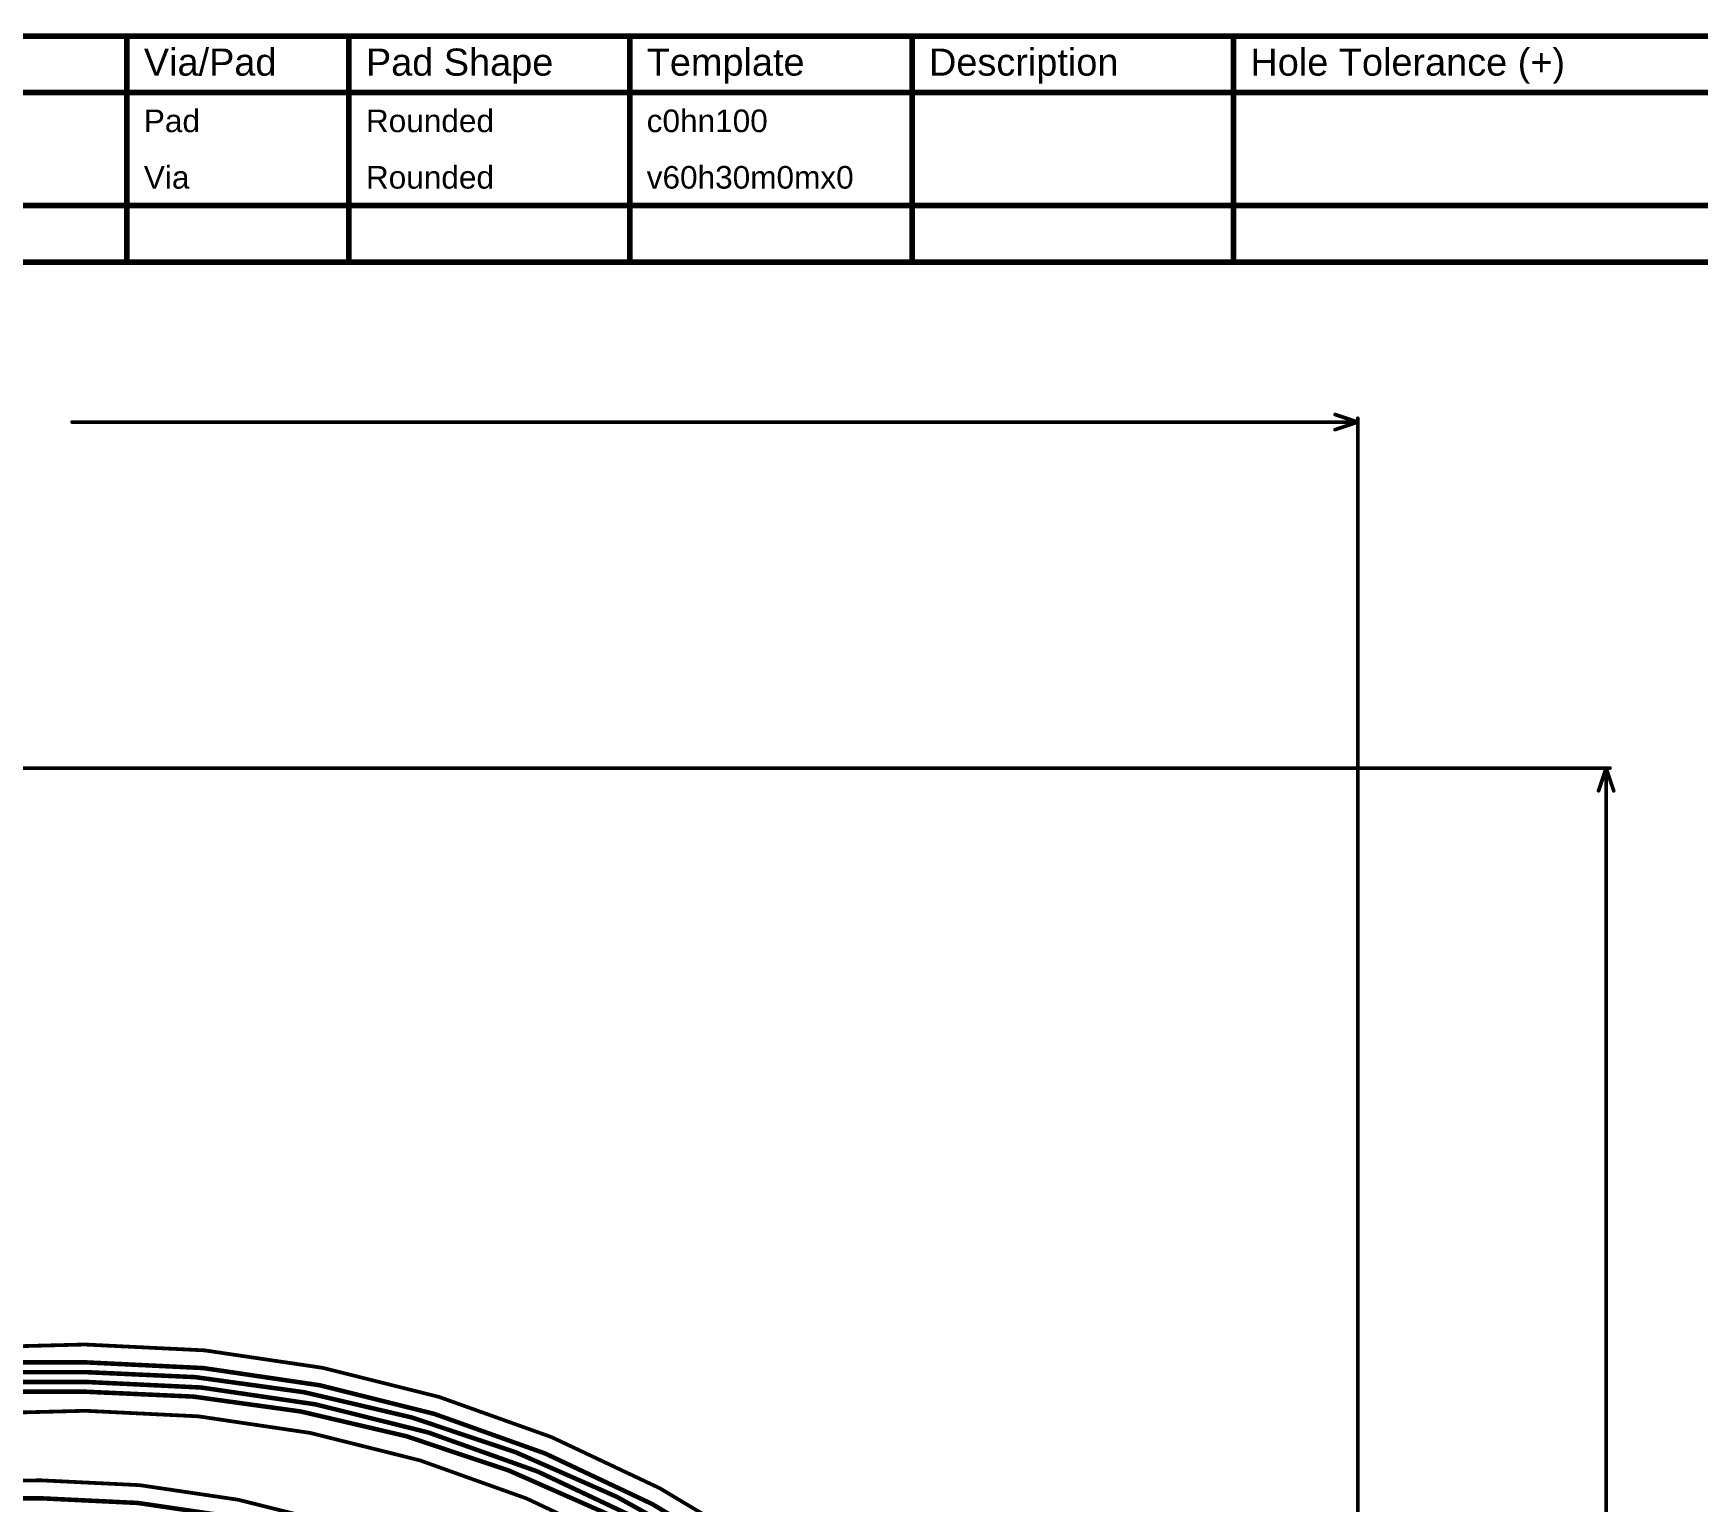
# Model space of a CAD drawing. Header units: inches. Extents: x -17 to 443, y -40 to 218.
# Drawn here: x 119 to 231.3, y 119.4 to 218.5 of the extents above; entities that cross this region are included whole.
import ezdxf

# ---------------------------------------------------------------- set-up
doc = ezdxf.new("R2010")
doc.units = ezdxf.units.IN
for name, color, linetype in [('Board Outline', 216, 'Continuous'), ('Bottom Layer', 5, 'Continuous'), ('Dimension', 6, 'Continuous'), ('Drill Drawing', 1, 'Continuous'), ('Fabrication', 76, 'Continuous')]:
    doc.layers.add(name, color=color, linetype=linetype)
doc.styles.add('Arial', font='', dxfattribs={"height": 0.2})
doc.styles.get('Arial').set_extended_font_data('Arial')

msp = doc.modelspace()

# ---------------------------------------------------------------- linework, layer by layer
at = {"layer": 'Board Outline'}
for points in [[(116.28870062, 129.84494478, 0.127, 0.127, 0), (122.50330592, 130.0034357, 0.127, 0.127, 0)], [(122.50330592, 130.0034357, 0.127, 0.127, 0), (122.52998862, 130.00344332, 0.127, 0.127, 0)], [(122.52998862, 130.00344332, 0.127, 0.127, -0.4137830578576681), (204.86466774, 47.83536788, 0.127, 0.127, 0)], [(118.04152668, 125.41819468, 0.127, 0.127, 0), (122.56069468, 125.53344718, 0.127, 0.127, 0)], [(122.56069468, 125.53344718, 0.127, 0.127, -0.4136722232397825), (200.39467414, 47.82755484, 0.127, 0.127, 0)], [(118.04152668, 120.81942054, 0.127, 0.127, 0), (119.53146782, 120.84368262, 0.127, 0.127, 0)], [(119.5314729, 120.8434083, 0.127, 0.127, -0.4137590145945721), (187.85119148, 52.65899552, 0.127, 0.127, 0)]]:
    msp.add_lwpolyline(points, format="xyseb", dxfattribs=at)
for points in [[(122.47155592, 130.0034357, 0.0635, 0.0635, 1), (122.53505592, 130.0034357, 0.0635, 0.0635, 1)], [(122.47155592, 130.0034357, 0.0635, 0.0635, 1), (122.53505592, 130.0034357, 0.0635, 0.0635, 1)], [(122.49823862, 130.00344332, 0.0635, 0.0635, 1), (122.56173862, 130.00344332, 0.0635, 0.0635, 1)], [(122.49823862, 130.00344332, 0.0635, 0.0635, 1), (122.56173862, 130.00344332, 0.0635, 0.0635, 1)], [(122.52894468, 125.53344718, 0.0635, 0.0635, 1), (122.59244468, 125.53344718, 0.0635, 0.0635, 1)], [(122.52894468, 125.53344718, 0.0635, 0.0635, 1), (122.59244468, 125.53344718, 0.0635, 0.0635, 1)], [(119.49971782, 120.84368262, 0.0635, 0.0635, 1), (119.56321782, 120.84368262, 0.0635, 0.0635, 1)], [(119.4997229, 120.8434083, 0.0635, 0.0635, 1), (119.5632229, 120.8434083, 0.0635, 0.0635, 1)]]:
    msp.add_lwpolyline(points, format="xyseb", close=True, dxfattribs=at)
at = {"layer": 'Bottom Layer'}
for points in [[(111.28709772, 128.14139218, 0.3048, 0.3048, 0), (122.55846964, 128.14139218, 0.3048, 0.3048, 0)], [(113.90617554, 128.80179218, 0.3048, 0.3048, 0), (122.55846964, 128.80179218, 0.3048, 0.3048, 0)], [(122.55846964, 128.80178964, 0.3048, 0.3048, -0.4142135623730951), (203.66689518, 47.79210406, 0.3048, 0.3048, 0)], [(122.55846964, 128.14139218, 0.3048, 0.3048, -0.4142135716234306), (202.98237534, 47.82659217999999, 0.3048, 0.3048, 0)], [(106.15689208, 126.82059218, 0.3048, 0.3048, 0), (122.55846964, 126.82059218, 0.3048, 0.3048, 0)], [(112.63329772, 127.48099218, 0.3048, 0.3048, 0), (122.55846964, 127.48099218, 0.3048, 0.3048, 0)], [(122.55846964, 127.48099218, 0.3048, 0.3048, -0.4142135530473893), (202.33236902, 47.82659217999999, 0.3048, 0.3048, 0)], [(122.55846964, 126.82059218, 0.3048, 0.3048, -0.41421357178314), (201.68237286, 47.82659217999999, 0.3048, 0.3048, 0)], [(116.78596658, 119.63239218, 0.3048, 0.3048, 0), (119.53586964, 119.63239218, 0.3048, 0.3048, 0)], [(119.53586964, 119.63239218, 0.3048, 0.3048, -0.4142135512752702), (186.6270715, 52.65259218, 0.3048, 0.3048, 0)]]:
    msp.add_lwpolyline(points, format="xyseb", dxfattribs=at)
for points in [[(122.48226964, 128.80179218, 0.1524, 0.1524, 1), (122.63466964, 128.80179218, 0.1524, 0.1524, 1)], [(122.48226964, 128.80178964, 0.1524, 0.1524, 1), (122.63466964, 128.80178964, 0.1524, 0.1524, 1)], [(122.48226964, 128.14139218, 0.1524, 0.1524, 1), (122.63466964, 128.14139218, 0.1524, 0.1524, 1)], [(122.48226964, 128.14139218, 0.1524, 0.1524, 1), (122.63466964, 128.14139218, 0.1524, 0.1524, 1)], [(122.48226964, 127.48099218, 0.1524, 0.1524, 1), (122.63466964, 127.48099218, 0.1524, 0.1524, 1)], [(122.48226964, 127.48099218, 0.1524, 0.1524, 1), (122.63466964, 127.48099218, 0.1524, 0.1524, 1)], [(122.48226964, 126.82059218, 0.1524, 0.1524, 1), (122.63466964, 126.82059218, 0.1524, 0.1524, 1)], [(122.48226964, 126.82059218, 0.1524, 0.1524, 1), (122.63466964, 126.82059218, 0.1524, 0.1524, 1)], [(119.45966964, 119.63239218, 0.1524, 0.1524, 1), (119.61206964, 119.63239218, 0.1524, 0.1524, 1)], [(119.45966964, 119.63239218, 0.1524, 0.1524, 1), (119.61206964, 119.63239218, 0.1524, 0.1524, 1)]]:
    msp.add_lwpolyline(points, format="xyseb", close=True, dxfattribs=at)
at = {"layer": 'Dimension'}
for points in [[(121.66358446, 192.22785278, 0.254, 0.254, 0), (208.39596624, 192.22785278, 0.254, 0.254, 0)], [(206.87196624, 192.73585278, 0.254, 0.254, 0), (208.39596624, 192.22785278, 0.254, 0.254, 0)], [(206.87196624, 191.71985278, 0.254, 0.254, 0), (208.39596624, 192.22785278, 0.254, 0.254, 0)], [(208.39596624, 17.12568584, 0.254, 0.254, 0), (208.39596624, 192.48185278, 0.254, 0.254, 0)], [(108.25681168, 168.8858573, 0.254, 0.254, 0), (225.40929772, 168.8858573, 0.254, 0.254, 0)], [(224.64729772, 167.3618573, 0.254, 0.254, 0), (225.15529772, 168.8858573, 0.254, 0.254, 0)], [(225.15529772, 168.8858573, 0.254, 0.254, 0), (225.66329772, 167.3618573, 0.254, 0.254, 0)], [(225.15529772, 101.64819142, 0.254, 0.254, 0), (225.15529772, 168.8858573, 0.254, 0.254, 0)]]:
    msp.add_lwpolyline(points, format="xyseb", dxfattribs=at)
for points in [[(121.60008446, 192.22785278, 0.127, 0.127, 1), (121.72708446, 192.22785278, 0.127, 0.127, 1)], [(206.80846624, 192.73585278, 0.127, 0.127, 1), (206.93546624, 192.73585278, 0.127, 0.127, 1)], [(208.33246624, 192.48185278, 0.127, 0.127, 1), (208.45946624, 192.48185278, 0.127, 0.127, 1)], [(208.33246624, 192.22785278, 0.127, 0.127, 1), (208.45946624, 192.22785278, 0.127, 0.127, 1)], [(208.33246624, 192.22785278, 0.127, 0.127, 1), (208.45946624, 192.22785278, 0.127, 0.127, 1)], [(208.33246624, 192.22785278, 0.127, 0.127, 1), (208.45946624, 192.22785278, 0.127, 0.127, 1)], [(206.80846624, 191.71985278, 0.127, 0.127, 1), (206.93546624, 191.71985278, 0.127, 0.127, 1)], [(225.09179772, 168.8858573, 0.127, 0.127, 1), (225.21879772, 168.8858573, 0.127, 0.127, 1)], [(225.09179772, 168.8858573, 0.127, 0.127, 1), (225.21879772, 168.8858573, 0.127, 0.127, 1)], [(225.09179772, 168.8858573, 0.127, 0.127, 1), (225.21879772, 168.8858573, 0.127, 0.127, 1)], [(225.34579772, 168.8858573, 0.127, 0.127, 1), (225.47279772, 168.8858573, 0.127, 0.127, 1)], [(224.58379772, 167.3618573, 0.127, 0.127, 1), (224.71079772, 167.3618573, 0.127, 0.127, 1)], [(225.59979772, 167.3618573, 0.127, 0.127, 1), (225.72679772, 167.3618573, 0.127, 0.127, 1)]]:
    msp.add_lwpolyline(points, format="xyseb", close=True, dxfattribs=at)
at = {"layer": 'Drill Drawing'}
for points in [[(-1.12394492, 218.26347, 0.3809999999999999, 0.3809999999999999, 0), (268.90464888, 218.26347, 0.3809999999999999, 0.3809999999999999, 0)], [(125.35861644, 203.02347, 0.3809999999999999, 0.3809999999999999, 0), (125.35861644, 218.26347, 0.3809999999999999, 0.3809999999999999, 0)], [(140.34077088, 203.02347, 0.3809999999999999, 0.3809999999999999, 0), (140.34077088, 218.26347, 0.3809999999999999, 0.3809999999999999, 0)], [(159.28404262, 203.02347, 0.3809999999999999, 0.3809999999999999, 0), (159.28404262, 218.26347, 0.3809999999999999, 0.3809999999999999, 0)], [(178.32878736, 203.02347, 0.3809999999999999, 0.3809999999999999, 0), (178.32878736, 218.26347, 0.3809999999999999, 0.3809999999999999, 0)], [(200.01437264, 203.02347, 0.3809999999999999, 0.3809999999999999, 0), (200.01437264, 218.26347, 0.3809999999999999, 0.3809999999999999, 0)], [(-1.12394492, 214.45347, 0.3809999999999999, 0.3809999999999999, 0), (268.90464888, 214.45347, 0.3809999999999999, 0.3809999999999999, 0)], [(-1.12394492, 206.83347, 0.3809999999999999, 0.3809999999999999, 0), (268.90464888, 206.83347, 0.3809999999999999, 0.3809999999999999, 0)], [(-1.12394492, 203.02347, 0.3809999999999999, 0.3809999999999999, 0), (268.90464888, 203.02347, 0.3809999999999999, 0.3809999999999999, 0)]]:
    msp.add_lwpolyline(points, format="xyseb", dxfattribs=at)
for points in [[(125.26336644, 218.26347, 0.1905, 0.1905, 1), (125.45386644, 218.26347, 0.1905, 0.1905, 1)], [(140.24552088, 218.26347, 0.1905, 0.1905, 1), (140.43602088, 218.26347, 0.1905, 0.1905, 1)], [(159.18879262, 218.26347, 0.1905, 0.1905, 1), (159.37929262, 218.26347, 0.1905, 0.1905, 1)], [(178.23353736, 218.26347, 0.1905, 0.1905, 1), (178.42403736, 218.26347, 0.1905, 0.1905, 1)], [(199.91912264, 218.26347, 0.1905, 0.1905, 1), (200.10962264, 218.26347, 0.1905, 0.1905, 1)], [(125.26336644, 203.02347, 0.1905, 0.1905, 1), (125.45386644, 203.02347, 0.1905, 0.1905, 1)], [(140.24552088, 203.02347, 0.1905, 0.1905, 1), (140.43602088, 203.02347, 0.1905, 0.1905, 1)], [(159.18879262, 203.02347, 0.1905, 0.1905, 1), (159.37929262, 203.02347, 0.1905, 0.1905, 1)], [(178.23353736, 203.02347, 0.1905, 0.1905, 1), (178.42403736, 203.02347, 0.1905, 0.1905, 1)], [(199.91912264, 203.02347, 0.1905, 0.1905, 1), (200.10962264, 203.02347, 0.1905, 0.1905, 1)]]:
    msp.add_lwpolyline(points, format="xyseb", close=True, dxfattribs=at)
at = {"layer": 'Fabrication'}
for points in [[(116.28870062, 129.84494478, 0.254, 0.254, 0), (122.50330592, 130.0034357, 0.254, 0.254, 0)], [(122.50330592, 130.0034357, 0.254, 0.254, 0), (122.52998862, 130.00344332, 0.254, 0.254, 0)], [(122.52998862, 130.00344332, 0.254, 0.254, -0.4137830578576681), (204.86466774, 47.83536788, 0.254, 0.254, 0)], [(118.04152668, 125.41819468, 0.254, 0.254, 0), (122.56069468, 125.53344718, 0.254, 0.254, 0)], [(122.56069468, 125.53344718, 0.254, 0.254, -0.4136722232397825), (200.39467414, 47.82755484, 0.254, 0.254, 0)], [(118.04152668, 120.81942054, 0.254, 0.254, 0), (119.53146782, 120.84368262, 0.254, 0.254, 0)], [(119.5314729, 120.8434083, 0.254, 0.254, -0.4137590145945721), (187.85119148, 52.65899552, 0.254, 0.254, 0)]]:
    msp.add_lwpolyline(points, format="xyseb", dxfattribs=at)
for points in [[(122.43980592, 130.0034357, 0.127, 0.127, 1), (122.56680592, 130.0034357, 0.127, 0.127, 1)], [(122.43980592, 130.0034357, 0.127, 0.127, 1), (122.56680592, 130.0034357, 0.127, 0.127, 1)], [(122.46648862, 130.00344332, 0.127, 0.127, 1), (122.59348862, 130.00344332, 0.127, 0.127, 1)], [(122.46648862, 130.00344332, 0.127, 0.127, 1), (122.59348862, 130.00344332, 0.127, 0.127, 1)], [(122.49719468, 125.53344718, 0.127, 0.127, 1), (122.62419468, 125.53344718, 0.127, 0.127, 1)], [(122.49719468, 125.53344718, 0.127, 0.127, 1), (122.62419468, 125.53344718, 0.127, 0.127, 1)], [(119.46796782, 120.84368262, 0.127, 0.127, 1), (119.59496782, 120.84368262, 0.127, 0.127, 1)], [(119.4679729, 120.8434083, 0.127, 0.127, 1), (119.5949729, 120.8434083, 0.127, 0.127, 1)]]:
    msp.add_lwpolyline(points, format="xyseb", close=True, dxfattribs=at)

# ---------------------------------------------------------------- texts
at = {"layer": 'Drill Drawing', "style": 'Arial'}
for s, height, p in [('Via/Pad', 1.8288, (126.50161644, 215.59647)), ('Pad Shape', 1.8288, (141.48377088, 215.59647)), ('Template', 1.8288, (160.42704262, 215.59647)), ('Description', 1.8288, (179.47178736, 215.59647)), ('Hole Tolerance (+)', 1.8288, (201.15737264, 215.59647)), ('Pad', 1.524, (126.50161644, 211.78647)), ('Rounded', 1.524, (141.48377088, 211.78647)), ('c0hn100', 1.524, (160.42704262, 211.78647)), ('Via', 1.524, (126.50161644, 207.97647)), ('Rounded', 1.524, (141.48377088, 207.97647)), ('v60h30m0mx0', 1.524, (160.42704262, 207.97647))]:
    msp.add_text(s, height=height, dxfattribs=at).set_placement(p)

doc.saveas('drawing.dxf')
